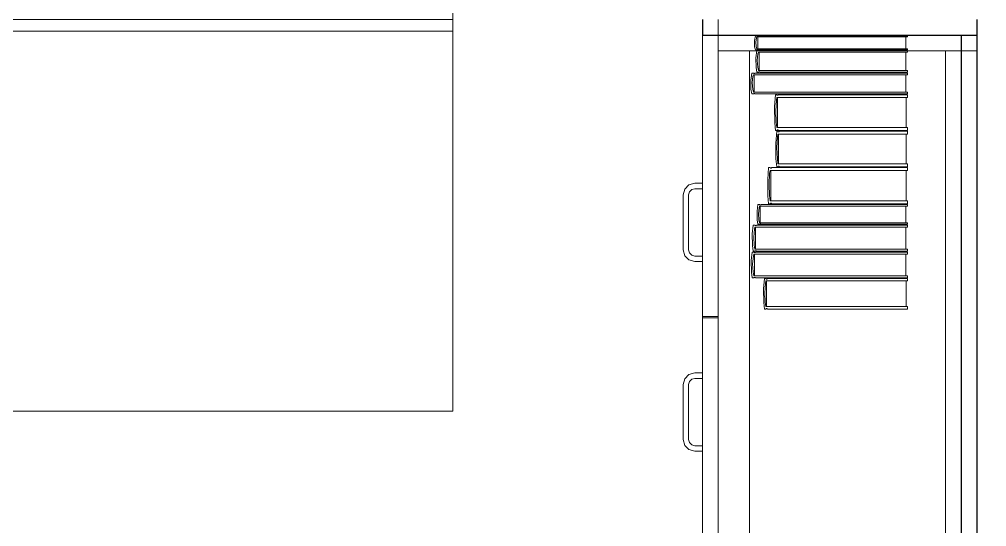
# Model space of a CAD drawing. Header units: inches. Extents: x -19 to 5698, y -728 to 92.
# Drawn here: x 412.223 to 413.458, y 11.765 to 12.412 of the extents above; entities that cross this region are included whole.
import ezdxf

# ---------------------------------------------------------------- set-up
doc = ezdxf.new("R2010")
doc.units = ezdxf.units.IN
doc.header["$MEASUREMENT"] = 0
doc.set_wipeout_variables(frame=1)
doc.linetypes.add('HIDDEN', pattern=[0.375, 0.25, -0.125])
doc.linetypes.add('Wipeout_Contour', pattern=[1, 0, -1])
doc.layers.add('00 conduct tomacorr', color=120, linetype='HIDDEN', lineweight=30)
doc.layers.add('Interior - Mobiliario', color=7, linetype='Continuous')

msp = doc.modelspace()

# ---------------------------------------------------------------- linework, layer by layer
at = {"layer": 'Interior - Mobiliario', "color": 175, "linetype": 'Continuous', "lineweight": 13}
for p, q in [((412.776, 12.3973), (412.776, 12.4273)), ((411.491, 12.3973), (412.776, 12.3973)), ((413.115, 10.9323), (413.115, 12.3923)), ((413.115, 12.3923), (413.425, 12.3923)), ((413.1613, 12.3774), (413.1611, 12.3854)), ((413.425, 12.3923), (413.425, 10.9323)), ((413.1624, 12.3735), (413.1613, 12.3774)), ((413.1645, 12.3735), (413.1624, 12.3735)), ((413.1629, 12.3831), (413.1634, 12.3776)), ((413.1634, 12.3776), (413.1643, 12.3749)), ((413.1643, 12.3749), (413.3564, 12.3749)), ((413.1646, 12.3735), (413.1645, 12.3735)), ((413.1649, 12.3737), (413.1646, 12.3735)), ((413.1651, 12.3737), (413.1649, 12.3737)), ((413.1654, 12.3738), (413.1651, 12.3737)), ((413.1657, 12.3738), (413.1654, 12.3738)), ((413.166, 12.3737), (413.1657, 12.3738)), ((413.1662, 12.3737), (413.166, 12.3737)), ((413.1665, 12.3736), (413.1662, 12.3737)), ((413.1666, 12.3735), (413.1665, 12.3736)), ((413.3564, 12.3735), (413.1666, 12.3735)), ((413.3564, 12.3749), (413.3564, 12.3735)), ((413.115, 10.9523), (413.115, 12.3723)), ((413.115, 12.3723), (413.155, 12.3723)), ((413.155, 12.3723), (413.405, 12.3723)), ((413.155, 12.3723), (413.155, 10.9523)), ((413.1629, 12.3632), (413.1642, 12.3725)), ((413.1632, 12.3509), (413.1629, 12.3632)), ((413.1642, 12.3725), (413.1663, 12.3725)), ((413.1656, 12.3682), (413.1648, 12.3597)), ((413.1662, 12.3703), (413.1656, 12.3682)), ((413.3564, 12.3703), (413.1662, 12.3703)), ((413.1663, 12.3725), (413.1665, 12.3723)), ((413.1665, 12.3723), (413.1667, 12.3722)), ((413.1667, 12.3722), (413.167, 12.3721)), ((413.167, 12.3721), (413.1673, 12.372)), ((413.1671, 12.347), (413.1671, 12.3703)), ((413.1673, 12.372), (413.1676, 12.372)), ((413.1676, 12.372), (413.1678, 12.3721)), ((413.1678, 12.3721), (413.1681, 12.3722)), ((413.1681, 12.3722), (413.1683, 12.3724)), ((413.1683, 12.3724), (413.1684, 12.3725)), ((413.1684, 12.3725), (413.3564, 12.3725)), ((413.3545, 12.3703), (413.3545, 12.347)), ((413.3564, 12.3725), (413.3564, 12.3703)), ((413.405, 10.9523), (413.405, 12.3723)), ((413.1642, 12.3448), (413.1632, 12.3509)), ((413.1648, 12.3597), (413.1653, 12.3512)), ((413.1653, 12.3512), (413.1662, 12.347)), ((413.1565, 12.3349), (413.1578, 12.3438)), ((413.1578, 12.3438), (413.16, 12.3438)), ((413.1592, 12.3397), (413.1584, 12.3315)), ((413.1598, 12.3417), (413.1592, 12.3397)), ((413.3564, 12.3417), (413.1598, 12.3417)), ((413.16, 12.3438), (413.1601, 12.3437)), ((413.1601, 12.3437), (413.1604, 12.3435)), ((413.1604, 12.3435), (413.1607, 12.3434)), ((413.1607, 12.3434), (413.161, 12.3434)), ((413.1608, 12.3194), (413.1608, 12.3417)), ((413.161, 12.3434), (413.1613, 12.3434)), ((413.1613, 12.3434), (413.1615, 12.3434)), ((413.1615, 12.3434), (413.1618, 12.3435)), ((413.1618, 12.3435), (413.1621, 12.3437)), ((413.1621, 12.3437), (413.1622, 12.3438)), ((413.1622, 12.3438), (413.3564, 12.3438)), ((413.1663, 12.3448), (413.1642, 12.3448)), ((413.1662, 12.347), (413.3564, 12.347)), ((413.1664, 12.3449), (413.1663, 12.3448)), ((413.1667, 12.3451), (413.1664, 12.3449)), ((413.1669, 12.3452), (413.1667, 12.3451)), ((413.1672, 12.3453), (413.1669, 12.3452)), ((413.1675, 12.3453), (413.1672, 12.3453)), ((413.1678, 12.3452), (413.1675, 12.3453)), ((413.168, 12.3451), (413.1678, 12.3452)), ((413.1683, 12.345), (413.168, 12.3451)), ((413.1684, 12.3448), (413.1683, 12.345)), ((413.3564, 12.3448), (413.1684, 12.3448)), ((413.3544, 12.3417), (413.3544, 12.3194)), ((413.3564, 12.347), (413.3564, 12.3448)), ((413.3564, 12.3438), (413.3564, 12.3417)), ((413.1567, 12.3231), (413.1565, 12.3349)), ((413.1584, 12.3315), (413.1589, 12.3233)), ((413.1578, 12.3172), (413.1567, 12.3231)), ((413.16, 12.3172), (413.1578, 12.3172)), ((413.1589, 12.3233), (413.1598, 12.3194)), ((413.1598, 12.3194), (413.3564, 12.3194)), ((413.1601, 12.3173), (413.16, 12.3172)), ((413.1603, 12.3175), (413.1601, 12.3173)), ((413.1606, 12.3176), (413.1603, 12.3175)), ((413.1609, 12.3177), (413.1606, 12.3176)), ((413.1612, 12.3177), (413.1609, 12.3177)), ((413.1615, 12.3176), (413.1612, 12.3177)), ((413.1618, 12.3175), (413.1615, 12.3176)), ((413.162, 12.3174), (413.1618, 12.3175)), ((413.1622, 12.3172), (413.162, 12.3174)), ((413.3564, 12.3172), (413.1622, 12.3172)), ((413.1868, 12.301), (413.1879, 12.3162)), ((413.1879, 12.3162), (413.1897, 12.3162)), ((413.1896, 12.3126), (413.1891, 12.3091)), ((413.3564, 12.3126), (413.1896, 12.3126)), ((413.1897, 12.3162), (413.1899, 12.316)), ((413.1899, 12.316), (413.1901, 12.3157)), ((413.1901, 12.3157), (413.1903, 12.3156)), ((413.1903, 12.3156), (413.1906, 12.3155)), ((413.1904, 12.2742), (413.1904, 12.3126)), ((413.1906, 12.3155), (413.1908, 12.3155)), ((413.1908, 12.3155), (413.1911, 12.3156)), ((413.1911, 12.3156), (413.1913, 12.3158)), ((413.1913, 12.3158), (413.1915, 12.3161)), ((413.1915, 12.3161), (413.1916, 12.3162)), ((413.1916, 12.3162), (413.3564, 12.3162)), ((413.3547, 12.3126), (413.3547, 12.2742)), ((413.3564, 12.3194), (413.3564, 12.3172)), ((413.3564, 12.3162), (413.3564, 12.3126)), ((413.187, 12.2805), (413.1868, 12.301)), ((413.1891, 12.3091), (413.1884, 12.2951)), ((413.1884, 12.2951), (413.1888, 12.281)), ((413.1879, 12.2705), (413.187, 12.2805)), ((413.1888, 12.281), (413.1896, 12.2742)), ((413.1897, 12.2705), (413.1879, 12.2705)), ((413.1883, 12.2544), (413.1895, 12.2695)), ((413.1895, 12.2695), (413.1913, 12.2695)), ((413.1896, 12.2742), (413.3564, 12.2742)), ((413.1898, 12.2707), (413.1897, 12.2705)), ((413.19, 12.271), (413.1898, 12.2707)), ((413.1906, 12.2625), (413.1899, 12.2486)), ((413.1903, 12.2712), (413.19, 12.271)), ((413.1905, 12.2713), (413.1903, 12.2712)), ((413.1908, 12.2713), (413.1905, 12.2713)), ((413.1911, 12.2659), (413.1906, 12.2625)), ((413.191, 12.2712), (413.1908, 12.2713)), ((413.1912, 12.271), (413.191, 12.2712)), ((413.3564, 12.2659), (413.1911, 12.2659)), ((413.1915, 12.2708), (413.1912, 12.271)), ((413.1913, 12.2695), (413.1914, 12.2693)), ((413.1914, 12.2693), (413.1916, 12.269)), ((413.1916, 12.2705), (413.1915, 12.2708)), ((413.3564, 12.2705), (413.1916, 12.2705)), ((413.1916, 12.269), (413.1919, 12.2688)), ((413.1919, 12.2688), (413.1921, 12.2688)), ((413.192, 12.2278), (413.192, 12.2659)), ((413.1921, 12.2688), (413.1924, 12.2688)), ((413.1924, 12.2688), (413.1926, 12.2689)), ((413.1926, 12.2689), (413.1928, 12.2691)), ((413.1928, 12.2691), (413.193, 12.2693)), ((413.193, 12.2693), (413.1931, 12.2695)), ((413.1931, 12.2695), (413.3564, 12.2695)), ((413.3547, 12.2659), (413.3547, 12.2278)), ((413.3564, 12.2742), (413.3564, 12.2705)), ((413.3564, 12.2695), (413.3564, 12.2659)), ((413.1886, 12.2342), (413.1883, 12.2544)), ((413.1899, 12.2486), (413.1904, 12.2346)), ((413.1895, 12.2242), (413.1886, 12.2342)), ((413.1904, 12.2346), (413.1911, 12.2278)), ((413.1911, 12.2278), (413.3564, 12.2278)), ((413.1918, 12.2249), (413.1916, 12.2247)), ((413.1921, 12.225), (413.1918, 12.2249)), ((413.1923, 12.225), (413.1921, 12.225)), ((413.1925, 12.2249), (413.1923, 12.225)), ((413.1928, 12.2247), (413.1925, 12.2249)), ((413.3564, 12.2278), (413.3564, 12.2242)), ((413.178, 12.2078), (413.1792, 12.2232)), ((413.1792, 12.2232), (413.1811, 12.2232)), ((413.1804, 12.216), (413.1797, 12.2018)), ((413.181, 12.2195), (413.1804, 12.216)), ((413.3564, 12.2195), (413.181, 12.2195)), ((413.1811, 12.2232), (413.1813, 12.223)), ((413.1813, 12.223), (413.1815, 12.2227)), ((413.1815, 12.2227), (413.1817, 12.2225)), ((413.1817, 12.2225), (413.182, 12.2224)), ((413.1819, 12.1806), (413.1819, 12.2195)), ((413.182, 12.2224), (413.1823, 12.2225)), ((413.1823, 12.2225), (413.1825, 12.2226)), ((413.1825, 12.2226), (413.1828, 12.2228)), ((413.1828, 12.2228), (413.183, 12.223)), ((413.183, 12.223), (413.1831, 12.2232)), ((413.1831, 12.2232), (413.3564, 12.2232)), ((413.1913, 12.2242), (413.1895, 12.2242)), ((413.1914, 12.2244), (413.1913, 12.2242)), ((413.1916, 12.2247), (413.1914, 12.2244)), ((413.193, 12.2245), (413.1928, 12.2247)), ((413.1931, 12.2242), (413.193, 12.2245)), ((413.3564, 12.2242), (413.1931, 12.2242)), ((413.3546, 12.2195), (413.3546, 12.1806)), ((413.3564, 12.2232), (413.3564, 12.2195)), ((413.0721, 12.1958), (413.0775, 12.2013)), ((413.0775, 12.2013), (413.085, 12.2033)), ((413.085, 12.2033), (413.095, 12.2033)), ((413.095, 12.2033), (413.095, 12.1963)), ((413.1782, 12.1871), (413.178, 12.2078)), ((413.1797, 12.2018), (413.1802, 12.1876)), ((413.07, 12.1883), (413.0721, 12.1958)), ((413.07, 12.1183), (413.07, 12.1883)), ((413.0781, 12.1923), (413.077, 12.1883)), ((413.077, 12.1883), (413.077, 12.1183)), ((413.081, 12.1953), (413.0781, 12.1923)), ((413.085, 12.1963), (413.081, 12.1953)), ((413.095, 12.1963), (413.085, 12.1963)), ((413.1644, 12.1676), (413.1656, 12.1759)), ((413.1656, 12.1759), (413.1677, 12.1759)), ((413.1677, 12.1759), (413.1679, 12.1758)), ((413.1679, 12.1758), (413.1681, 12.1756)), ((413.1681, 12.1756), (413.1684, 12.1755)), ((413.1684, 12.1755), (413.1687, 12.1755)), ((413.1687, 12.1755), (413.1689, 12.1755)), ((413.1689, 12.1755), (413.1692, 12.1756)), ((413.1692, 12.1756), (413.1695, 12.1757)), ((413.1695, 12.1757), (413.1697, 12.1758)), ((413.1697, 12.1758), (413.1698, 12.1759)), ((413.1698, 12.1759), (413.3564, 12.1759)), ((413.1792, 12.1769), (413.1782, 12.1871)), ((413.1811, 12.1769), (413.1792, 12.1769)), ((413.1802, 12.1876), (413.181, 12.1806)), ((413.181, 12.1806), (413.3564, 12.1806)), ((413.1812, 12.1771), (413.1811, 12.1769)), ((413.1814, 12.1774), (413.1812, 12.1771)), ((413.1817, 12.1776), (413.1814, 12.1774)), ((413.1819, 12.1777), (413.1817, 12.1776)), ((413.1822, 12.1777), (413.1819, 12.1777)), ((413.1825, 12.1776), (413.1822, 12.1777)), ((413.1827, 12.1774), (413.1825, 12.1776)), ((413.1829, 12.1772), (413.1827, 12.1774)), ((413.1831, 12.1769), (413.1829, 12.1772)), ((413.3564, 12.1769), (413.1831, 12.1769)), ((413.3564, 12.1806), (413.3564, 12.1769)), ((413.3564, 12.1759), (413.3564, 12.1739)), ((413.1646, 12.1564), (413.1644, 12.1676)), ((413.167, 12.172), (413.1662, 12.1643)), ((413.1662, 12.1643), (413.1667, 12.1566)), ((413.1675, 12.1739), (413.167, 12.172)), ((413.3564, 12.1739), (413.1675, 12.1739)), ((413.1685, 12.1529), (413.1685, 12.1739)), ((413.3545, 12.1739), (413.3545, 12.1529)), ((413.1656, 12.1509), (413.1646, 12.1564)), ((413.1677, 12.1509), (413.1656, 12.1509)), ((413.1667, 12.1566), (413.1675, 12.1529)), ((413.1675, 12.1529), (413.3564, 12.1529)), ((413.1678, 12.151), (413.1677, 12.1509)), ((413.1681, 12.1511), (413.1678, 12.151)), ((413.1683, 12.1512), (413.1681, 12.1511)), ((413.1686, 12.1513), (413.1683, 12.1512)), ((413.1689, 12.1513), (413.1686, 12.1513)), ((413.1691, 12.1512), (413.1689, 12.1513)), ((413.1694, 12.1511), (413.1691, 12.1512)), ((413.1697, 12.151), (413.1694, 12.1511)), ((413.1698, 12.1509), (413.1697, 12.151)), ((413.3564, 12.1509), (413.1698, 12.1509)), ((413.3564, 12.1529), (413.3564, 12.1509)), ((413.1583, 12.1387), (413.1596, 12.1499)), ((413.1585, 12.1238), (413.1583, 12.1387)), ((413.1596, 12.1499), (413.1617, 12.1499)), ((413.161, 12.1447), (413.1602, 12.1344)), ((413.1616, 12.1472), (413.161, 12.1447)), ((413.3564, 12.1472), (413.1616, 12.1472)), ((413.1617, 12.1499), (413.1619, 12.1497)), ((413.1619, 12.1497), (413.1621, 12.1495)), ((413.1621, 12.1495), (413.1624, 12.1494)), ((413.1624, 12.1494), (413.1627, 12.1493)), ((413.1625, 12.1191), (413.1625, 12.1472)), ((413.1627, 12.1493), (413.163, 12.1493)), ((413.163, 12.1493), (413.1633, 12.1494)), ((413.1633, 12.1494), (413.1636, 12.1495)), ((413.1636, 12.1495), (413.1638, 12.1497)), ((413.1638, 12.1497), (413.1639, 12.1499)), ((413.1639, 12.1499), (413.3564, 12.1499)), ((413.3544, 12.1472), (413.3544, 12.1191)), ((413.3564, 12.1499), (413.3564, 12.1472)), ((413.1602, 12.1344), (413.1607, 12.1241)), ((413.0721, 12.1108), (413.07, 12.1183)), ((413.077, 12.1183), (413.0781, 12.1143)), ((413.0781, 12.1143), (413.081, 12.1114)), ((413.1569, 12.1045), (413.1583, 12.1155)), ((413.1583, 12.1155), (413.1604, 12.1155)), ((413.1596, 12.1165), (413.1585, 12.1238)), ((413.1617, 12.1165), (413.1596, 12.1165)), ((413.1604, 12.1155), (413.1606, 12.1153)), ((413.1606, 12.1153), (413.1609, 12.1151)), ((413.1607, 12.1241), (413.1616, 12.1191)), ((413.1609, 12.1151), (413.1611, 12.115)), ((413.1611, 12.115), (413.1614, 12.1149)), ((413.1614, 12.1149), (413.1617, 12.1149)), ((413.1616, 12.1191), (413.3564, 12.1191)), ((413.1618, 12.1166), (413.1617, 12.1165)), ((413.1617, 12.1149), (413.162, 12.115)), ((413.1621, 12.1168), (413.1618, 12.1166)), ((413.162, 12.115), (413.1623, 12.1151)), ((413.1624, 12.1169), (413.1621, 12.1168)), ((413.1623, 12.1151), (413.1625, 12.1153)), ((413.1626, 12.117), (413.1624, 12.1169)), ((413.1625, 12.1153), (413.1626, 12.1155)), ((413.1629, 12.117), (413.1626, 12.117)), ((413.1626, 12.1155), (413.3564, 12.1155)), ((413.1632, 12.117), (413.1629, 12.117)), ((413.1635, 12.1168), (413.1632, 12.117)), ((413.1637, 12.1166), (413.1635, 12.1168)), ((413.1639, 12.1165), (413.1637, 12.1166)), ((413.3564, 12.1165), (413.1639, 12.1165)), ((413.3564, 12.1191), (413.3564, 12.1165)), ((413.3564, 12.1155), (413.3564, 12.1128)), ((413.0775, 12.1054), (413.0721, 12.1108)), ((413.085, 12.1033), (413.0775, 12.1054)), ((413.081, 12.1114), (413.085, 12.1103)), ((413.085, 12.1103), (413.095, 12.1103)), ((413.095, 12.1033), (413.085, 12.1033)), ((413.095, 12.1103), (413.095, 12.1033)), ((413.1572, 12.0898), (413.1569, 12.1045)), ((413.1597, 12.1103), (413.1588, 12.1003)), ((413.1603, 12.1128), (413.1597, 12.1103)), ((413.3564, 12.1128), (413.1603, 12.1128)), ((413.1613, 12.0852), (413.1613, 12.1128)), ((413.3544, 12.1128), (413.3544, 12.0852)), ((413.1583, 12.0826), (413.1572, 12.0898)), ((413.1588, 12.1003), (413.1593, 12.0901)), ((413.1593, 12.0901), (413.1603, 12.0852)), ((413.1604, 12.0826), (413.1583, 12.0826)), ((413.1603, 12.0852), (413.3564, 12.0852)), ((413.1605, 12.0827), (413.1604, 12.0826)), ((413.1608, 12.0829), (413.1605, 12.0827)), ((413.1611, 12.0831), (413.1608, 12.0829)), ((413.1614, 12.0831), (413.1611, 12.0831)), ((413.1616, 12.0831), (413.1614, 12.0831)), ((413.1619, 12.0831), (413.1616, 12.0831)), ((413.1622, 12.083), (413.1619, 12.0831)), ((413.1625, 12.0828), (413.1622, 12.083)), ((413.1626, 12.0826), (413.1625, 12.0828)), ((413.3564, 12.0826), (413.1626, 12.0826)), ((413.1726, 12.0686), (413.1739, 12.0816)), ((413.1739, 12.0816), (413.1758, 12.0816)), ((413.1757, 12.0785), (413.1751, 12.0755)), ((413.3564, 12.0785), (413.1757, 12.0785)), ((413.1758, 12.0816), (413.176, 12.0814)), ((413.176, 12.0814), (413.1762, 12.0812)), ((413.1762, 12.0812), (413.1765, 12.081)), ((413.1765, 12.081), (413.1767, 12.0809)), ((413.1766, 12.0458), (413.1766, 12.0785)), ((413.1767, 12.0809), (413.177, 12.081)), ((413.177, 12.081), (413.1773, 12.081)), ((413.1773, 12.081), (413.1775, 12.0812)), ((413.1775, 12.0812), (413.1778, 12.0814)), ((413.1778, 12.0814), (413.1779, 12.0816)), ((413.1779, 12.0816), (413.3564, 12.0816)), ((413.3546, 12.0785), (413.3546, 12.0458)), ((413.3564, 12.0852), (413.3564, 12.0826)), ((413.3564, 12.0816), (413.3564, 12.0785)), ((413.1729, 12.0512), (413.1726, 12.0686)), ((413.1751, 12.0755), (413.1744, 12.0636)), ((413.1744, 12.0636), (413.1748, 12.0517)), ((413.1739, 12.0427), (413.1729, 12.0512)), ((413.1758, 12.0427), (413.1739, 12.0427)), ((413.1748, 12.0517), (413.1757, 12.0458)), ((413.1757, 12.0458), (413.3564, 12.0458)), ((413.1759, 12.0429), (413.1758, 12.0427)), ((413.1762, 12.0431), (413.1759, 12.0429)), ((413.1764, 12.0433), (413.1762, 12.0431)), ((413.1767, 12.0434), (413.1764, 12.0433)), ((413.177, 12.0434), (413.1767, 12.0434)), ((413.1772, 12.0433), (413.177, 12.0434)), ((413.1775, 12.0431), (413.1772, 12.0433)), ((413.1777, 12.0429), (413.1775, 12.0431)), ((413.1779, 12.0427), (413.1777, 12.0429)), ((413.3564, 12.0427), (413.1779, 12.0427)), ((413.3564, 12.0458), (413.3564, 12.0427)), ((413.095, 12.0333), (413.115, 12.0333)), ((413.095, 11.6723), (413.095, 12.0313)), ((413.095, 12.0313), (413.115, 12.0313)), ((413.115, 11.6723), (413.115, 12.0313)), ((413.0721, 11.9538), (413.07, 11.9463)), ((413.0775, 11.9593), (413.0721, 11.9538)), ((413.085, 11.9613), (413.0775, 11.9593)), ((413.0781, 11.9503), (413.081, 11.9533)), ((413.081, 11.9533), (413.085, 11.9543)), ((413.095, 11.9613), (413.085, 11.9613)), ((413.085, 11.9543), (413.095, 11.9543)), ((413.095, 11.9543), (413.095, 11.9613)), ((413.07, 11.9463), (413.07, 11.8763)), ((413.077, 11.9463), (413.0781, 11.9503)), ((413.077, 11.8763), (413.077, 11.9463)), ((413.07, 11.8763), (413.0721, 11.8688)), ((413.0721, 11.8688), (413.0775, 11.8634)), ((413.0781, 11.8723), (413.077, 11.8763)), ((413.081, 11.8694), (413.0781, 11.8723)), ((413.085, 11.8683), (413.081, 11.8694)), ((413.095, 11.8683), (413.085, 11.8683)), ((413.095, 11.8613), (413.095, 11.8683)), ((413.0775, 11.8634), (413.085, 11.8613)), ((413.085, 11.8613), (413.095, 11.8613))]:
    msp.add_line(p, q, dxfattribs=at)
at = {"layer": 'Interior - Mobiliario', "color": 175, "linetype": 'Continuous', "lineweight": 13, "flags": 128}
msp.add_lwpolyline([(411.476, 12.4123), (411.476, 10.9123), (412.076, 10.9123), (412.076, 11.9123), (412.776, 11.9123), (412.776, 12.4123)], close=True, dxfattribs=at)

# ---------------------------------------------------------------- next in the draw order: wipeouts: each hides what was drawn before it
at = {"color": 254, "linetype": 'Wipeout_Contour', "lineweight": 0, "ltscale": 13038.7682}
msp.add_wipeout([(413.425, 10.9323), (413.445, 10.9323), (413.445, 12.3923), (413.425, 12.3923)], dxfattribs=at).dxf.layer = 'Interior - Mobiliario'

# ---------------------------------------------------------------- next in the draw order: linework, layer by layer
at = {"layer": 'Interior - Mobiliario', "color": 175, "linetype": 'Continuous', "lineweight": 30}
for p, q in [((413.425, 12.3923), (413.445, 12.3923)), ((413.425, 12.3923), (413.425, 10.9323)), ((413.445, 12.3923), (413.445, 10.9323))]:
    msp.add_line(p, q, dxfattribs=at)
at = {"layer": 'Interior - Mobiliario', "color": 175, "linetype": 'Continuous', "lineweight": 13}
for p, q in [((413.425, 10.9323), (413.425, 12.3923)), ((413.425, 12.3923), (413.445, 12.3923)), ((413.445, 12.3923), (413.445, 10.9323)), ((413.405, 12.3723), (413.445, 12.3723)), ((413.445, 12.3723), (413.445, 10.9523))]:
    msp.add_line(p, q, dxfattribs=at)

# ---------------------------------------------------------------- next in the draw order: wipeouts: each hides what was drawn before it
at = {"color": 254, "linetype": 'Wipeout_Contour', "lineweight": 0, "ltscale": 13038.118805}
msp.add_wipeout([(413.095, 12.3923), (413.445, 12.3923), (413.445, 12.4123), (413.095, 12.4123)], dxfattribs=at).dxf.layer = 'Interior - Mobiliario'

# ---------------------------------------------------------------- next in the draw order: linework, layer by layer
at = {"layer": '00 conduct tomacorr'}
msp.add_arc((415.1527, 13.2687, 0.0002), 3.4836, 194.2309, 272.7392, dxfattribs=at)
at = {"layer": 'Interior - Mobiliario', "color": 175, "linetype": 'Continuous', "lineweight": 30}
for p, q in [((413.095, 12.4123), (413.095, 12.3923)), ((413.445, 12.4123), (413.445, 12.3923)), ((413.095, 12.3923), (413.445, 12.3923))]:
    msp.add_line(p, q, dxfattribs=at)
at = {"layer": 'Interior - Mobiliario', "color": 175, "linetype": 'Continuous', "lineweight": 13}
for p, q in [((413.095, 12.3923), (413.095, 12.4123)), ((413.095, 12.4123), (413.095, 10.9123)), ((413.115, 12.3723), (413.115, 12.4123)), ((413.445, 12.4123), (413.445, 12.3923)), ((413.445, 12.4123), (413.445, 12.3723)), ((413.445, 10.9123), (413.445, 12.4123)), ((413.445, 12.3923), (413.095, 12.3923)), ((413.095, 10.9323), (413.095, 12.3923)), ((413.095, 12.3923), (413.445, 12.3923)), ((413.095, 10.9323), (413.095, 12.3923)), ((413.095, 12.3923), (413.425, 12.3923)), ((413.095, 12.3923), (413.095, 12.0333)), ((413.095, 12.3923), (413.115, 12.3923)), ((413.115, 10.9323), (413.115, 12.3923)), ((413.115, 12.3923), (413.425, 12.3923)), ((413.115, 10.9323), (413.115, 12.3923)), ((413.115, 12.3923), (413.425, 12.3923)), ((413.115, 12.3923), (413.115, 12.0333)), ((413.1611, 12.3854), (413.1624, 12.3913)), ((413.1624, 12.3913), (413.1645, 12.3913)), ((413.1638, 12.3886), (413.1629, 12.3831)), ((413.1643, 12.3899), (413.1638, 12.3886)), ((413.3564, 12.3899), (413.1643, 12.3899)), ((413.1645, 12.3913), (413.1647, 12.3912)), ((413.1647, 12.3912), (413.1649, 12.3911)), ((413.1649, 12.3911), (413.1652, 12.3911)), ((413.1652, 12.3911), (413.1655, 12.391)), ((413.1653, 12.3749), (413.1653, 12.3899)), ((413.1655, 12.391), (413.1657, 12.391)), ((413.1657, 12.391), (413.166, 12.3911)), ((413.166, 12.3911), (413.1663, 12.3912)), ((413.1663, 12.3912), (413.1665, 12.3913)), ((413.1665, 12.3913), (413.1666, 12.3913)), ((413.1666, 12.3913), (413.3564, 12.3913)), ((413.3545, 12.3899), (413.3545, 12.3749)), ((413.3564, 12.3913), (413.3564, 12.3899)), ((413.425, 12.3923), (413.425, 10.9323)), ((413.425, 12.3923), (413.425, 10.9323)), ((413.425, 12.3923), (413.425, 10.9323)), ((413.445, 12.3923), (413.445, 10.9323))]:
    msp.add_line(p, q, dxfattribs=at)

doc.saveas('drawing.dxf')
